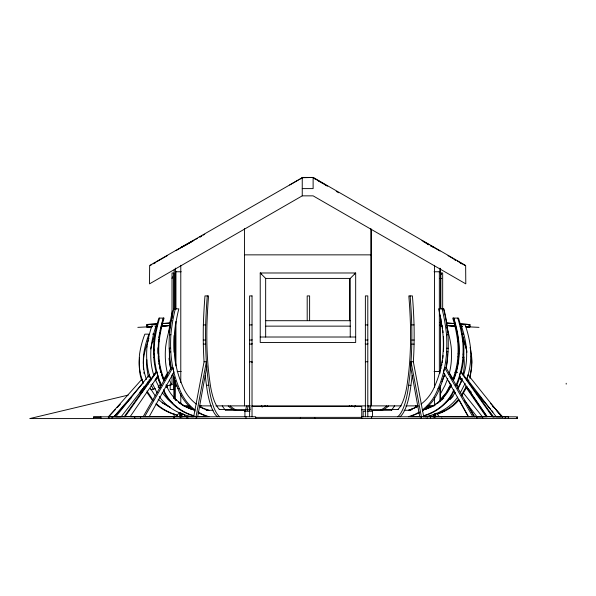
<?xml version="1.0" encoding="UTF-8"?>
<svg xmlns="http://www.w3.org/2000/svg" width="596" height="596" viewBox="0 0 596 596"><rect width="100%" height="100%" fill="white"/><g stroke="black" fill="none" stroke-linecap="round" stroke-linejoin="round"><path stroke-width="0.89" d="M100.888 418.571L100.888 416.813L125.033 416.813M109.016 418.571L109.016 416.686L144.157 416.686M112.108 418.571L112.108 416.686M249.605 362.591L249.605 362.115M249.612 339.705L249.605 344.108L252.026 344.108L252.026 339.705M252.026 362.591L252.026 362.115M365.378 324.909L365.378 340.048L367.799 340.048L367.799 295.914L365.378 295.914L365.378 324.909L367.799 324.909M372.478 416.76L372.478 410.286L391.818 410.286M476.807 418.571L476.807 416.76M482.678 418.571L482.678 416.76M397.741 416.76A52.739 15.772 90 0 0 408.618 385.277A112.346 33.599 90 0 0 411.769 344.108L411.829 340.048A147.026 43.925 -90 0 0 411.791 327.852L411.739 324.909A180.402 53.945 -90 0 0 410.115 295.914M423.711 416.76L413.333 361.735A112.346 33.599 90 0 0 414.078 344.108L414.131 340.048A147.026 43.925 -90 0 0 414.101 327.852L414.041 324.909A180.402 53.945 90 0 0 412.417 295.914L408.834 295.914A180.402 53.945 -90 0 1 410.458 324.909A133.795 39.962 -90 0 1 410.555 339.705L410.51 343.4A102.236 30.575 90 0 1 409.832 359.44L409.608 362.591A102.236 30.575 -90 0 1 407.642 380.866A47.993 14.349 -90 0 1 405.31 393.792L404.55 396.593A47.993 14.349 90 0 1 397.741 409.512M219.663 409.512A47.993 14.349 90 0 1 215.506 403.671A47.993 14.349 -90 0 1 212.854 396.593L212.094 393.792A47.993 14.349 -90 0 1 209.762 380.866A102.236 30.575 -90 0 1 207.795 362.591L207.572 359.44A102.236 30.575 -90 0 1 206.894 343.4L206.849 339.705A133.795 39.962 90 0 1 206.946 324.909A180.402 53.945 90 0 1 208.57 295.914L204.987 295.914A180.402 53.945 -90 0 0 203.363 324.909L203.303 327.852A147.026 43.925 90 0 0 203.273 340.048L203.325 344.108A112.346 33.599 90 0 0 204.07 361.735L193.693 416.76M207.296 295.914A180.402 53.945 90 0 0 205.665 324.909L205.613 327.852A147.026 43.925 90 0 0 205.583 340.048L205.635 344.108A112.346 33.599 -90 0 0 208.786 385.277A52.739 15.772 -90 0 0 219.663 416.76M443.446 351.245L443.588 347.937A104.166 82.71 -90 0 0 443.417 336.375M474.297 416.76L446.046 367.613L444.579 367.613L472.829 416.76L468.225 416.701L443.521 372.247L444.579 367.613A88.282 70.127 90 0 0 446.598 351.878L446.747 348.25A114.425 90.868 -90 0 0 446.657 337.351L446.508 334.728A142.772 113.404 90 0 0 442.076 308.832M446.046 367.613A88.282 70.119 90 0 0 448.065 351.878L448.214 348.25A114.425 90.868 -90 0 0 448.125 337.351L447.976 334.728L446.508 334.728M452.826 379.242A74.47 70.566 90 0 0 455.113 372.493L455.806 369.922A71.192 67.46 90 0 0 457.87 356.84L458.026 353.823A92.067 87.225 -90 0 0 457.721 341.754A126.769 120.124 90 0 0 452.729 318.1L458.54 318.093A126.769 120.124 90 0 1 463.532 341.754M453.265 380.077A74.47 70.566 90 0 0 455.888 372.493L456.581 369.922A71.192 67.46 90 0 0 458.644 356.84L458.801 353.823A92.067 87.225 -90 0 0 458.495 341.754A126.769 120.124 90 0 0 453.504 318.1M493.175 416.686L461.356 371.792L460.589 371.792L492.408 416.686L487.223 416.634L459.397 376.024L460.589 371.792A78.232 74.135 90 0 0 462.861 357.421L463.032 354.106A101.126 95.814 -90 0 0 462.928 344.153L462.757 341.754A126.769 120.124 90 0 0 457.765 318.1M461.356 371.792A78.232 74.135 90 0 0 463.628 357.421L463.8 354.106A101.126 95.814 -90 0 0 463.703 344.153L463.532 341.754L462.757 341.754M466.69 326.921L469.73 327.115L469.879 324.544L459.866 323.859M196.412 404.118C189.804 399.29 184.909 392.332 182.056 384.703A84.006 66.722 -90 0 1 176.692 368.38L176.081 365.564A80.333 63.809 -90 0 1 174.248 351.245L174.114 347.937A104.166 82.71 90 0 1 174.382 334.728A142.772 113.404 -90 0 1 178.815 308.832L173.861 308.832A142.772 113.404 -90 0 0 169.428 334.728L169.279 337.351A114.425 90.868 90 0 0 169.189 348.25L169.346 351.878A88.282 70.119 -90 0 0 171.357 367.613L143.107 416.76M175.328 308.832A142.772 113.404 -90 0 0 170.896 334.728L170.747 337.351A114.425 90.868 90 0 0 170.657 348.25L170.814 351.878A88.282 70.127 -90 0 0 172.825 367.613L173.883 372.247L149.179 416.701L144.575 416.76L172.825 367.613L171.357 367.613M468.91 326.973L469.082 324.403L469.73 327.115L466.012 326.809M469.73 327.115L469.901 324.544L460.298 323.926M471.488 367.188L471.615 365.333M164.317 380.077A74.47 70.566 -90 0 1 161.695 372.493L161.002 369.922A71.192 67.46 -90 0 1 158.938 356.84L158.782 353.823A92.067 87.225 90 0 1 159.087 341.754A126.769 120.124 -90 0 1 164.079 318.1L158.864 318.093A126.769 120.124 -90 0 0 153.872 341.754L153.701 344.153A101.126 95.814 90 0 0 153.604 354.106L153.775 357.421A78.232 74.135 -90 0 0 156.048 371.792L124.229 416.686M159.639 318.1A126.769 120.124 -90 0 0 154.64 341.754L154.476 344.153A101.126 95.814 90 0 0 154.379 354.106L154.55 357.421A78.232 74.135 -90 0 0 156.822 371.792L158.007 376.024L130.181 416.634L124.996 416.686L156.822 371.792L156.048 371.792M411.031 361.735L410.644 366.92L419.718 416.693L421.402 416.76L411.031 361.735L413.333 361.735M147.003 346.85L146.817 349.092A88.156 88.156 0 0 0 146.713 358.382L146.899 361.474A68.629 68.629 0 0 0 149.298 374.899L151.004 380.159M139.576 357.451L139.397 359.366A64.048 64.048 0 0 0 139.293 367.278L140.105 374.519L141.639 380.598M247.295 410.353L248.115 405.831M249.597 410.353L250.096 407.642M206.372 361.735L196.002 416.76L197.693 416.693L206.76 366.92L206.372 361.735L204.07 361.735M245.641 410.443L246.491 405.936M444.355 375.361L441.852 381.85M463.189 375.033L464.224 367.054A58.363 58.363 0 0 0 463.897 357.451M461.23 381.745L460.596 383.265M151.719 326.817L147.078 327.115L147.734 324.403L156.942 323.859M469.73 376.873L470.318 374.467A55.525 55.525 0 0 0 471.429 367.188L471.615 364.402A71.423 71.423 0 0 0 471.51 356.043L471.324 354.024A92.298 92.298 0 0 0 470.088 347.334M469.983 378.333L471.674 367.278A64.048 64.048 0 0 0 471.57 359.366L471.384 357.451A83.745 83.745 0 0 0 471.138 355.864M453.608 380.077A74.47 70.566 90 0 0 456.231 372.493L456.916 369.922A71.192 67.46 90 0 0 458.987 356.84L459.143 353.823A92.067 87.225 -90 0 0 458.831 341.754A126.769 120.124 90 0 0 453.839 318.1M440.995 368.38L441.122 367.955M462.295 378.49L461.148 381.909M200.412 407.12L200.994 405.377M172.02 278.414L172.542 276.864M468.233 381.641L468.769 380.062M447.775 378.415L445.033 385.321L440.243 394.276M466.4 380.159L468.113 374.899A68.629 68.629 0 0 0 470.512 361.481L470.691 358.382A88.156 88.156 0 0 0 470.587 349.092L470.4 346.85A111.72 111.72 0 0 0 465.133 324.768L460.999 324.76A111.72 111.72 0 0 1 466.273 346.85A80.281 80.281 0 0 1 466.586 358.121L466.422 360.938A62.453 62.453 0 0 1 464.239 373.148L463.509 375.555M468.285 381.403L468.784 379.98M455.188 372.284L456.029 372.105L455.113 372.493M444.609 373.781A91.926 73.017 90 0 1 439.475 388.637C436.183 397.607 430.208 405.615 422.311 411.024M455.791 385.672L456.946 382.952A80.981 76.735 90 0 0 460.589 371.8M456.566 385.672L457.721 382.952A80.981 76.735 90 0 0 460.179 376.031M461.758 380.293L457.572 388.719M465.111 383.392L460.306 392.831M459.397 385.955L460.321 383.943M467.048 386.573L461.766 395.938M466.31 386.335L461.706 394.664M450.3 384.994L445.979 392.928L440.183 399.67L440.951 399.67M451.075 384.994L446.747 392.928L440.37 400.236M451.418 384.994C446.441 397.1 435.728 406.397 423.16 409.921M453.869 389.68C448.393 402.449 436.741 411.963 423.488 415.755M458.384 387.944L459.062 386.618M163.528 379.697L167.7 372.448M155.131 379.853L157.232 376.791M155.377 380.62L158 376.791M455.195 392.734L451.857 397.04L445.801 402.442M457.683 397.115C450.181 407.88 437.762 414.339 425.09 416.813M141.714 392.742L142.779 391.252M156.562 371.792L153.91 375.54L153.165 373.148A62.453 62.453 0 0 1 150.982 360.938L150.818 358.121A80.281 80.281 0 0 1 151.146 346.85A111.72 111.72 0 0 1 156.413 324.768L152.263 324.76A111.72 111.72 0 0 0 146.996 346.85M458.607 399.26L452.953 405.146L447.298 409.206M158.089 387.184L160.406 384.293M163.885 379.957L167.357 375.622M453.273 396.012L449.995 399.707M459.151 399.692C453.66 406.703 445.666 411.307 437.367 414.235M113.761 416.939L143.129 382.818L140.589 374.467A55.525 55.525 0 0 1 139.471 367.188L139.293 364.402A71.423 71.423 0 0 1 139.397 356.043L139.576 354.024A92.298 92.298 0 0 1 144.858 334.147L148.985 334.147A92.298 92.298 0 0 0 143.703 354.024A65.068 65.068 0 0 0 143.398 364.163L143.561 366.696A50.526 50.526 0 0 0 144.575 373.327L146.355 379.503M140.835 392.57L144.433 388.391M108.293 416.991L141.87 379.265L143.278 383.213M175.969 416.611L179.597 412.529L179.597 417.058M429.664 416.611L430.871 415.248M114.387 416.343L131.254 397.778M140.224 391.594L144.597 386.782M108.293 417.073L115.259 409.661M117.159 407.634L120.325 404.267M261.584 273.884L260.228 272.983L265.66 278.414L350.239 278.414L355.678 272.983L355.678 342.454L260.228 342.454L260.228 272.983L355.678 272.983L354.315 273.884M441.487 400.236L443.826 397.949M420.992 404.118C427.6 399.29 432.502 392.332 435.348 384.703A84.006 66.722 90 0 0 440.712 368.38L441.323 365.564A80.333 63.809 90 0 0 443.156 351.245L443.297 347.937A104.166 82.71 -90 0 0 443.022 334.728A142.772 113.404 90 0 0 438.589 308.832L443.834 308.832A142.772 113.404 90 0 1 448.043 332.538M422.244 409.988C429.5 404.677 434.886 397.033 438.015 388.644L439.483 388.644M430.081 406.003L424.784 409.653L432.599 406.39M434.082 405.481L439.885 401.25M437.591 403.313L438.947 402.345M418.377 405.906L414.242 408.171L408.387 410.286M419.368 411.94L414.823 414.436L408.387 416.76M434.074 405.571L435.512 404.706M150.259 265.481L151.801 264.587M153.351 263.693L154.9 262.799M156.443 261.905L167.275 255.654M176.125 250.543L193.342 240.605M289.686 184.976L298.32 179.992M299.892 179.091L302.246 177.727L313.265 177.466L465.647 265.481L465.796 283.867L313.116 195.853L302.246 195.853L149.507 283.867L149.656 265.481L302.246 177.727M153.656 263.775L155.198 262.881M447.358 409.206L437.315 413.997M191.033 242.006L180.558 247.608M192.642 241.089L194.259 240.181M195.868 239.272L197.477 238.363M199.898 236.992L201.508 236.083M203.124 235.174L204.733 234.265M185.617 245.187L188.031 243.824M189.647 242.915L191.256 242.006M200.122 236.992L201.731 236.083M417.327 406.74L408.677 410.286M419.361 412.857L409.854 416.76M431.474 406.01L426.878 408.185M431.489 406.39L426.073 408.841M180.782 247.608L184.812 245.589M440.876 412.588L444.214 410.987M424.263 415.755C436.987 412.06 448.43 403.194 453.966 391.006L453.191 391.006M409.854 410.286L412.082 409.586M128.162 395.111L29.8 418.571L517.499 418.571L517.499 416.991M139.896 392.317L142.6 391.669M150.721 389.732L155.236 388.659M158.841 387.795L160.652 387.363M166.06 386.074L172.378 384.569M426.788 416.835L429.887 416.202M147.897 326.973L147.734 324.403L146.929 324.544L147.078 327.115L152.338 326.712M169.972 323.054L163.55 323.472M170.121 323.025L162.06 323.546M170.285 325.595L161.933 326.154M156.517 323.926L146.907 324.544L147.078 327.115M154.997 326.608L156.674 326.496M167.55 325.774L162.224 326.109M155.496 326.526L157.113 326.429M302.246 188.604L313.116 188.604L313.116 177.429L302.246 177.429L302.246 195.853M244.516 254.857L371.382 254.857M175.343 271.769L181.221 271.769M434.074 271.769L439.952 271.769M440.854 308.735L440.854 272.983L442.672 272.983L442.672 308.773M439.952 278.414L441.763 278.414M172.02 320.708L170.21 320.708L170.21 326.139M265.958 320.708L350.292 320.708M203.363 324.909L205.665 324.909M249.605 324.909L252.026 324.909M411.739 324.909L414.041 324.909M265.958 326.139L350.292 326.139M442.672 326.139L440.854 326.139L440.854 318.808M152.598 334.147L155.087 334.147A92.298 92.298 0 0 0 150.699 349.003M461.922 334.147L463.636 334.147M169.428 334.728L170.903 334.728M260.228 337.016L355.678 337.016M147.324 338.632L148.985 338.632M203.273 340.048L205.583 340.048M411.829 340.048L414.131 340.048M153.872 341.754L154.647 341.754M159.087 341.754L158.32 341.754A126.769 120.124 -90 0 1 158.558 339.757M457.721 341.754L458.495 341.754M203.325 344.108L205.635 344.108M411.769 344.108L414.078 344.108M169.189 348.25L170.657 348.25M446.747 348.25L448.214 348.25M169.346 351.878L170.814 351.878M446.59 351.878L448.065 351.878M158.007 353.823L158.782 353.823M458.026 353.823L458.801 353.823M153.604 354.106L154.379 354.106M463.032 354.106L463.8 354.106M158.171 356.84L158.938 356.84M457.87 356.84L458.644 356.84M153.775 357.421L154.55 357.421M462.854 357.421L463.628 357.421M249.605 361.735L252.026 361.735M365.378 361.735L367.799 361.735M177.161 371.45L181.221 371.45M434.074 371.45L439.952 371.45L439.952 373.26M160.264 372.105L161.583 372.083M455.225 372.083L456.029 372.105M456.335 372.083L457.139 372.105M160.331 372.284L161.62 372.284M456.305 372.284L457.072 372.284M160.406 372.493L161.695 372.493M456.223 372.493L456.998 372.493M205.255 375.413A112.346 33.599 90 0 0 206.477 385.277L208.786 385.277M408.618 385.277L410.927 385.277A112.346 33.599 -90 0 0 412.149 375.413M175.343 385.947L177.161 385.947M166.44 387.4L167.215 387.4C172.251 398.493 182.667 406.561 194.244 409.921M449.079 387.4L449.853 387.4M450.189 387.4L450.963 387.4M172.795 373.781A91.926 73.017 -90 0 0 177.928 388.637L179.389 388.644C182.518 397.033 187.904 404.677 195.16 409.988M193.916 415.755C181.191 412.06 169.748 403.194 164.213 391.006L163.438 391.006C168.981 403.194 180.417 412.06 193.141 415.755M176.111 399.67L175.336 399.67L176.788 400.721M441.293 399.67L442.068 399.67M183.553 405.883L189.088 405.883M211.319 405.883L199.012 405.883L203.161 408.171L209.017 410.286M215.841 405.883L250.409 405.883M251.929 405.883L365.996 405.883M367.68 405.883L401.302 405.883M405.839 405.883L417.908 405.883M427.265 405.883L433.59 405.883M184.052 406.01L184.82 406.01M432.584 406.01L433.359 406.01M184.641 406.487L190.213 406.487M252.026 406.487L361.757 406.487L361.757 418.571M415.785 406.487L417.647 406.487M426.937 406.487L432.517 406.487M219.119 409.512L232.857 409.512M384.554 409.512L398.284 409.512M250.432 409.787L233.774 409.787A47.859 25.501 90 0 1 228.201 405.965M361.593 409.787L365.452 409.787M367.143 409.787L383.034 409.787A47.859 25.501 90 0 0 388.607 405.965M206.663 410.286L213.107 410.286M225.593 410.286L244.926 410.286L244.926 416.76M404.073 410.286L410.145 410.286M244.36 411.292L249.933 411.292M365.951 411.292L363.173 411.292L363.173 416.813M367.806 411.292L372.448 411.292M149.097 416.686L194.408 416.686M197.179 416.686L206.775 416.686M410.629 416.686L420.225 416.686M422.996 416.686L468.434 416.686M473.06 416.686L508.388 416.686L508.388 418.571M130.606 416.813L255.647 416.76L255.647 418.571M361.75 416.76L487.066 416.813M492.37 416.813L516.516 416.813L516.516 418.571M100.895 416.991L93.46 416.991L93.46 418.571M93.46 417.073L100.895 417.073M255.744 417.364L361.757 417.364M460.507 326.481L462.123 326.578M454.755 323.546L446.695 323.025M449.257 325.774L455.456 326.168M446.844 323.054L453.265 323.472M439.781 325.17L441.278 325.267M446.523 325.595L454.882 326.154M460.134 326.496L461.811 326.608M439.848 322.578L441.338 322.674M192.314 416.813C179.366 414.295 166.686 407.582 159.236 396.422M177.243 415.382C169.547 413.162 162.082 409.661 156.1 404.259M205.166 409.355L208.131 410.286M205.322 409.586L207.55 410.286M209.017 416.76L202.588 414.436L198.043 411.94M207.55 416.76L198.043 412.857M177.243 415.203C169.48 412.842 162.008 409.094 156.1 403.462M190.221 408.841L192.657 409.653M202.282 408.171L204.443 409.057M189.938 408.185L186.094 406.39M189.945 408.513L186.079 406.77M189.431 408.513L184.805 406.39M170.665 407.649L162.842 403.164L158.126 399.193M430.483 245.589L434.514 247.608M430.26 245.589L434.29 247.608M200.181 407.098L201.582 407.813M424.039 242.006L425.648 242.915M427.265 243.824L428.874 244.732M427.041 243.824L428.651 244.732M313.906 178.182L325.677 184.976M421.953 240.605L429.016 244.68M430.588 245.589L439.952 250.99M448.021 255.654L452.662 258.336M454.212 259.23L455.754 260.117M457.303 261.011L465.036 265.481M453.906 259.305L455.456 260.199M460.097 262.881L461.639 263.775M162.231 402.687L169.89 407.128M313.868 178.226L316.267 179.634M317.862 180.573L320.261 181.974M321.855 182.912L323.457 183.851M325.051 184.79L327.45 186.19M336.233 191.346L338.632 192.754M181.892 404.706L183.33 405.571M192.031 409.653L186.727 406.003M178.457 402.345L179.813 403.313M178.241 401.778L183.322 405.481M172.274 402.933L167.796 399.32L162.216 392.734M195.101 411.024C187.189 405.623 181.236 397.599 177.921 388.644M173.578 397.949L175.924 400.236M492.534 406.293L493.801 407.634M496.341 410.331L502.674 417.073M475.884 392.138L480.957 397.532M465.744 386.096L471.369 392.28M488.862 411.531L493.861 417.029M490.404 403.268L502.674 416.991M436.309 413.214L439.327 416.611M183.218 413.892L185.632 416.611M474.975 391.177L490.553 409.281M491.752 410.674L492.952 412.067M152.785 400.877L146.929 392.399M450.613 377.067L451.768 378.512M456.983 385.016L458.719 387.184M463.353 392.965L482.455 416.813L476.986 416.76L464.56 400.721M155.228 395.886L150.348 388.301M153.269 400.512L146.929 390.931M459.583 376.791L462.205 380.62M466.407 386.752L486.88 416.634M459.337 377.559L461.96 381.388M466.161 387.519L486.113 416.634M159.832 388.719L155.645 380.293M157.098 392.831L152.293 383.392M449.116 372.448L453.28 379.697M467.637 404.677L474.587 416.76M153.321 389.255L150.952 384.614M448.751 381.135L451.001 385.18M454.145 390.834L455.039 392.451M459.531 400.534L468.069 415.889M166.507 384.994L167.327 386.603M165.986 384.994L167.215 387.4M163.535 389.68L164.213 391.006M149.738 381.745L149.089 379.868M144.59 386.335L145.335 387.877M143.919 386.573L144.59 388.048M171.492 384.673L169.644 380.159M147.301 381.999L148.218 384.122M161.322 384.994L160.458 382.952A80.981 76.735 -90 0 1 156.815 371.8M160.838 385.672L159.683 382.952A80.981 76.735 -90 0 1 157.225 376.031M172.386 375.189L172.453 375.361M440.854 272.983L441.375 274.532M415.822 405.377L416.403 407.12M148.277 377.112L146.743 367.054A58.363 58.363 0 0 1 146.839 359.85M370.325 405.936L371.174 410.443M368.693 405.831L369.52 410.353M160.846 372.284L160.235 369.922A71.192 67.46 -90 0 1 159.631 367.33M143.912 372.254L144.135 373.647M471.384 354.024L471.57 356.043A71.423 71.423 0 0 1 471.712 363.471M143.561 369.453L143.398 367.054A58.363 58.363 0 0 1 143.331 364.655M367.799 339.705L367.799 344.108L365.378 344.108L365.378 339.705M566.2 383.28L566.2 384.129M517.44 416.991L517.44 418.571M505.296 416.686L505.296 418.571M441.74 417.967L441.74 418.571M440.556 268.87L440.556 308.743M440.556 315.157L440.556 370.705M440.556 385.515L440.556 401.257M439.952 268.148L439.952 272.745M439.952 386.551L439.952 401.13M439.349 271.202L439.349 371.628M435.698 413.438L435.698 417.058M434.797 413.438L434.797 417.058M434.514 265.295L434.514 387.266M434.514 397.51L434.514 405.883M434.491 414.347L434.491 417.058M434.193 414.347L434.193 417.058M433.285 414.347L433.285 417.058M430.424 416.76L430.424 418.571M427.243 417.967L427.243 418.571M421.201 416.76L421.201 418.571M371.382 229.296L371.382 405.883M371.42 416.76L371.42 418.571M370.854 228.655L370.854 405.883M367.799 343.4L367.799 416.76M365.378 343.4L365.378 416.76M350.239 278.414L350.239 337.016M349.487 278.414L349.487 320.708M314.874 417.967L314.874 418.571M309.615 320.022L309.615 295.914L307.193 295.914L307.201 320.022M300.377 417.967L300.377 418.571M265.66 278.414L265.66 337.016M252.026 343.4L252.026 416.76M249.605 343.4L249.605 416.76M245.984 416.76L245.984 418.571M244.442 228.655L244.516 405.883M196.211 416.76L196.211 418.571M188.053 417.967L188.053 418.571M186.98 416.76L186.98 418.571M182.011 413.438L182.011 417.058M181.102 413.438L181.102 417.058M180.782 265.295L180.782 382.61M180.782 393.785L180.782 404.021M180.804 412.529L180.804 417.058M180.499 412.529L180.499 417.058M175.947 271.202L175.947 309.279M175.947 321.356L175.947 365.929M175.343 268.118L175.343 309.257M175.343 325.051L175.343 362.375M175.343 380.516L175.343 399.439M174.181 389.724L174.181 398.098M174.181 413.922L174.181 418.571M174.136 269.794L174.136 309.6M174.136 335.526L174.136 352.191M174.136 377.186L174.136 398.478M173.838 309.644L173.838 272.983L172.02 272.983L172.02 318.368M173.838 376.62L173.838 389.575L170.21 389.575L170.21 384.137L172.02 384.137L172.02 374.862M173.555 417.967L173.555 418.571M140.604 416.76L140.604 418.571M134.726 416.76L134.726 418.571M143.331 363.851A58.363 58.363 0 0 1 143.718 357.451A83.745 83.745 0 0 1 148.382 340.182M462.764 338.64A83.745 83.745 0 0 1 466.802 351.118M462.526 335.779A92.298 92.298 0 0 1 466.936 352.348M463.353 354.277A83.745 83.745 0 0 1 463.919 357.451M179.396 388.637A91.926 73.017 -90 0 1 172.818 367.62M217.361 416.76A52.739 15.772 -90 0 1 206.477 385.277M163.565 318.1A126.769 120.124 -90 0 0 158.566 341.754A92.067 87.225 90 0 0 158.268 353.823L158.424 356.84A71.192 67.46 -90 0 0 160.488 369.922L161.181 372.493A74.47 70.566 -90 0 0 163.796 380.077M444.586 367.62A91.926 73.017 90 0 1 438.008 388.637M443.543 308.832A142.772 113.404 90 0 1 447.976 334.728M410.927 385.277A52.739 15.772 -90 0 1 400.043 416.76M169.51 362.152A88.282 70.119 -90 0 0 170.478 367.613L170.829 369.162A91.926 73.017 -90 0 1 170.463 367.62M169.286 360.58A88.282 70.119 -90 0 1 168.988 358.211M168.765 332.538A142.772 113.404 -90 0 1 172.46 310.956M169.815 325.52A41.519 0.514 -3.7 0 1 162.782 325.967M152.136 326.601A41.519 0.514 -3.7 0 1 137.832 327.353M225.295 410.033A51.569 27.483 -90 0 1 222.234 405.846M235.785 409.787A47.859 25.501 -90 0 1 230.212 405.965M262.18 407.172A52.739 15.772 -90 0 1 261.54 405.414M265.622 406.636A47.993 14.349 -90 0 1 264.937 405.541M267.924 406.636A47.993 14.349 90 0 1 267.246 405.541M159.929 382.267A80.981 76.735 -90 0 1 159.147 380.203M154.051 350.783A101.126 95.814 90 0 1 154.051 349.129M163.542 380.077A74.47 70.566 -90 0 1 161.71 375.048M157.985 353.07A92.067 87.225 90 0 1 157.977 347.781M159.125 364.722A71.192 67.46 -90 0 1 158.841 362.979M158.596 361.228A71.192 67.46 -90 0 1 158.231 357.719M158.841 337.761A126.769 120.124 -90 0 1 159.735 332.471M159.996 331.152A126.769 120.124 -90 0 1 161.002 326.548M161.158 325.9A126.769 120.124 -90 0 1 161.65 323.941M161.821 323.285A126.769 120.124 -90 0 1 162.73 320.037M162.917 319.389A126.769 120.124 -90 0 1 163.311 318.1M167.692 374.02A68.629 68.629 0 0 1 165.539 361.481L165.353 358.382A88.156 88.156 0 0 1 165.464 349.092L165.643 346.85A111.72 111.72 0 0 1 170.709 325.371M169.555 349.666A80.281 80.281 0 0 0 169.458 358.121L169.629 360.938A62.453 62.453 0 0 0 170.642 368.298M444.698 374.541A91.926 73.017 90 0 1 444.05 376.821M442.269 326.012A142.772 113.404 90 0 1 442.567 328.18M442.843 330.363A142.772 113.404 90 0 1 443.096 332.538M443.111 355.574A80.333 63.809 90 0 1 442.791 358.442M442.485 360.587A80.333 63.809 90 0 1 442.143 362.726M441.889 364.149A80.333 63.809 90 0 1 441.606 365.564M478.983 327.353A41.519 0.514 3.7 0 1 465.439 326.645M462.34 326.466A41.519 0.514 3.7 0 1 460.738 326.37M454.025 325.967A41.519 0.514 3.7 0 1 447 325.52M394.574 405.846A51.569 27.483 90 0 1 391.52 410.033M386.603 405.965A47.859 25.501 90 0 1 381.03 409.787M355.276 405.414A52.739 15.772 90 0 1 354.627 407.172M351.871 405.541A47.993 14.349 90 0 1 351.193 406.636M349.569 405.541A47.993 14.349 -90 0 1 348.884 406.636M449.116 374.02A68.629 68.629 0 0 0 451.276 361.481L451.455 358.382A88.156 88.156 0 0 0 451.351 349.092L451.165 346.85A111.72 111.72 0 0 0 446.709 327.182M447.417 353.89A80.281 80.281 0 0 1 447.35 358.121L447.186 360.938A62.453 62.453 0 0 1 446.173 368.298M468.113 374.899L466.854 378.847L496.222 416.76L501.69 416.813L468.113 374.899M150.55 378.847L121.182 416.76L115.713 416.813L149.291 374.899L150.55 378.847M252.026 295.914L249.605 295.914L249.612 340.048L252.026 340.048L252.026 295.914"/></g></svg>
